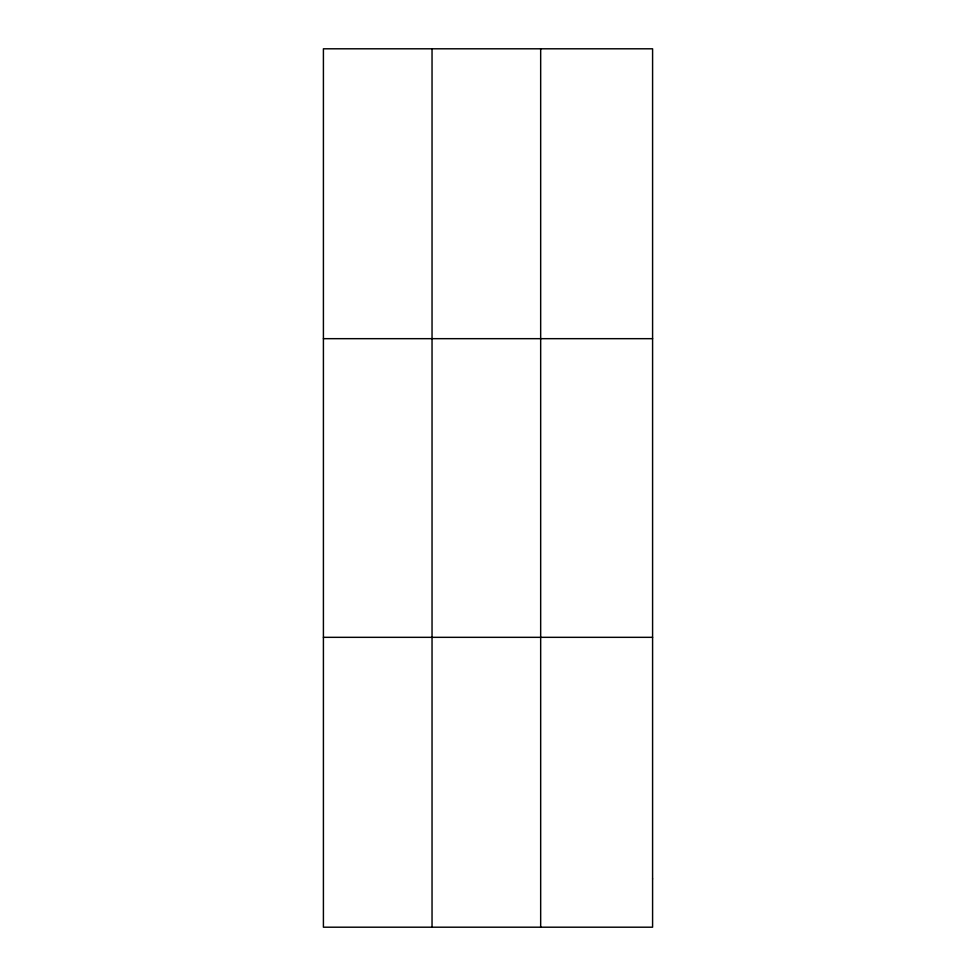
<?xml version="1.0" encoding="UTF-8"?>
<svg xmlns="http://www.w3.org/2000/svg" width="976" height="976" viewBox="0 0 976 976"><rect width="100%" height="100%" fill="white"/><g stroke="black" fill="none" stroke-linecap="round" stroke-linejoin="round"><path stroke-width="1.46" d="M432.039 48.8L432.039 927.2M540.667 48.8L540.667 927.2M323.41 338.672L652.59 338.672M323.41 637.328L652.59 637.328M652.59 878.888L652.59 927.2L323.41 927.2L323.41 48.8L652.59 48.8L652.59 878.888"/></g></svg>
